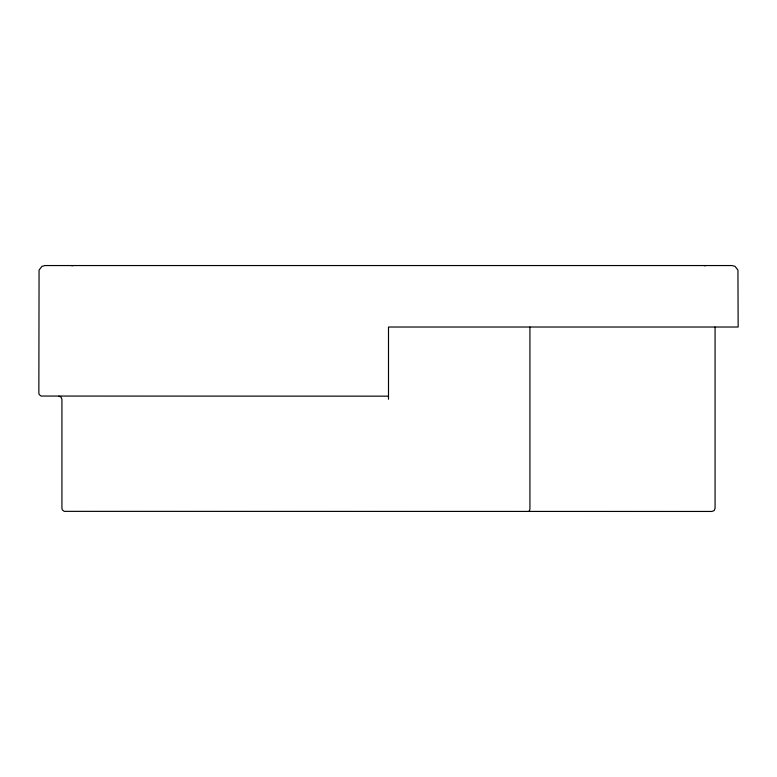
<?xml version="1.0" encoding="UTF-8"?>
<svg xmlns="http://www.w3.org/2000/svg" width="777" height="777" viewBox="0 0 777 777"><rect width="100%" height="100%" fill="white"/><g stroke="black" fill="none" stroke-linecap="round" stroke-linejoin="round"><path stroke-width="1.17" d="M704.253 265.753L705.846 265.549M388.5 396.163L41.132 396.056L39.258 394.629L38.85 393.094L39.064 270.105L41.929 266.365L45.008 265.549L731.992 265.549L735.071 266.365L737.936 270.105L738.15 327.02L388.5 327.02L388.5 399.242M71.154 265.549L72.747 265.753M58.848 396.163L61.024 397.066L61.927 399.242L61.927 508.381L62.335 509.916L64.209 511.353L711.994 511.451L714.17 510.557L715.073 508.381L715.073 327.02M529.924 327.02L529.924 508.381A3.069 1.418 -90 0 1 528.506 511.451"/></g></svg>
